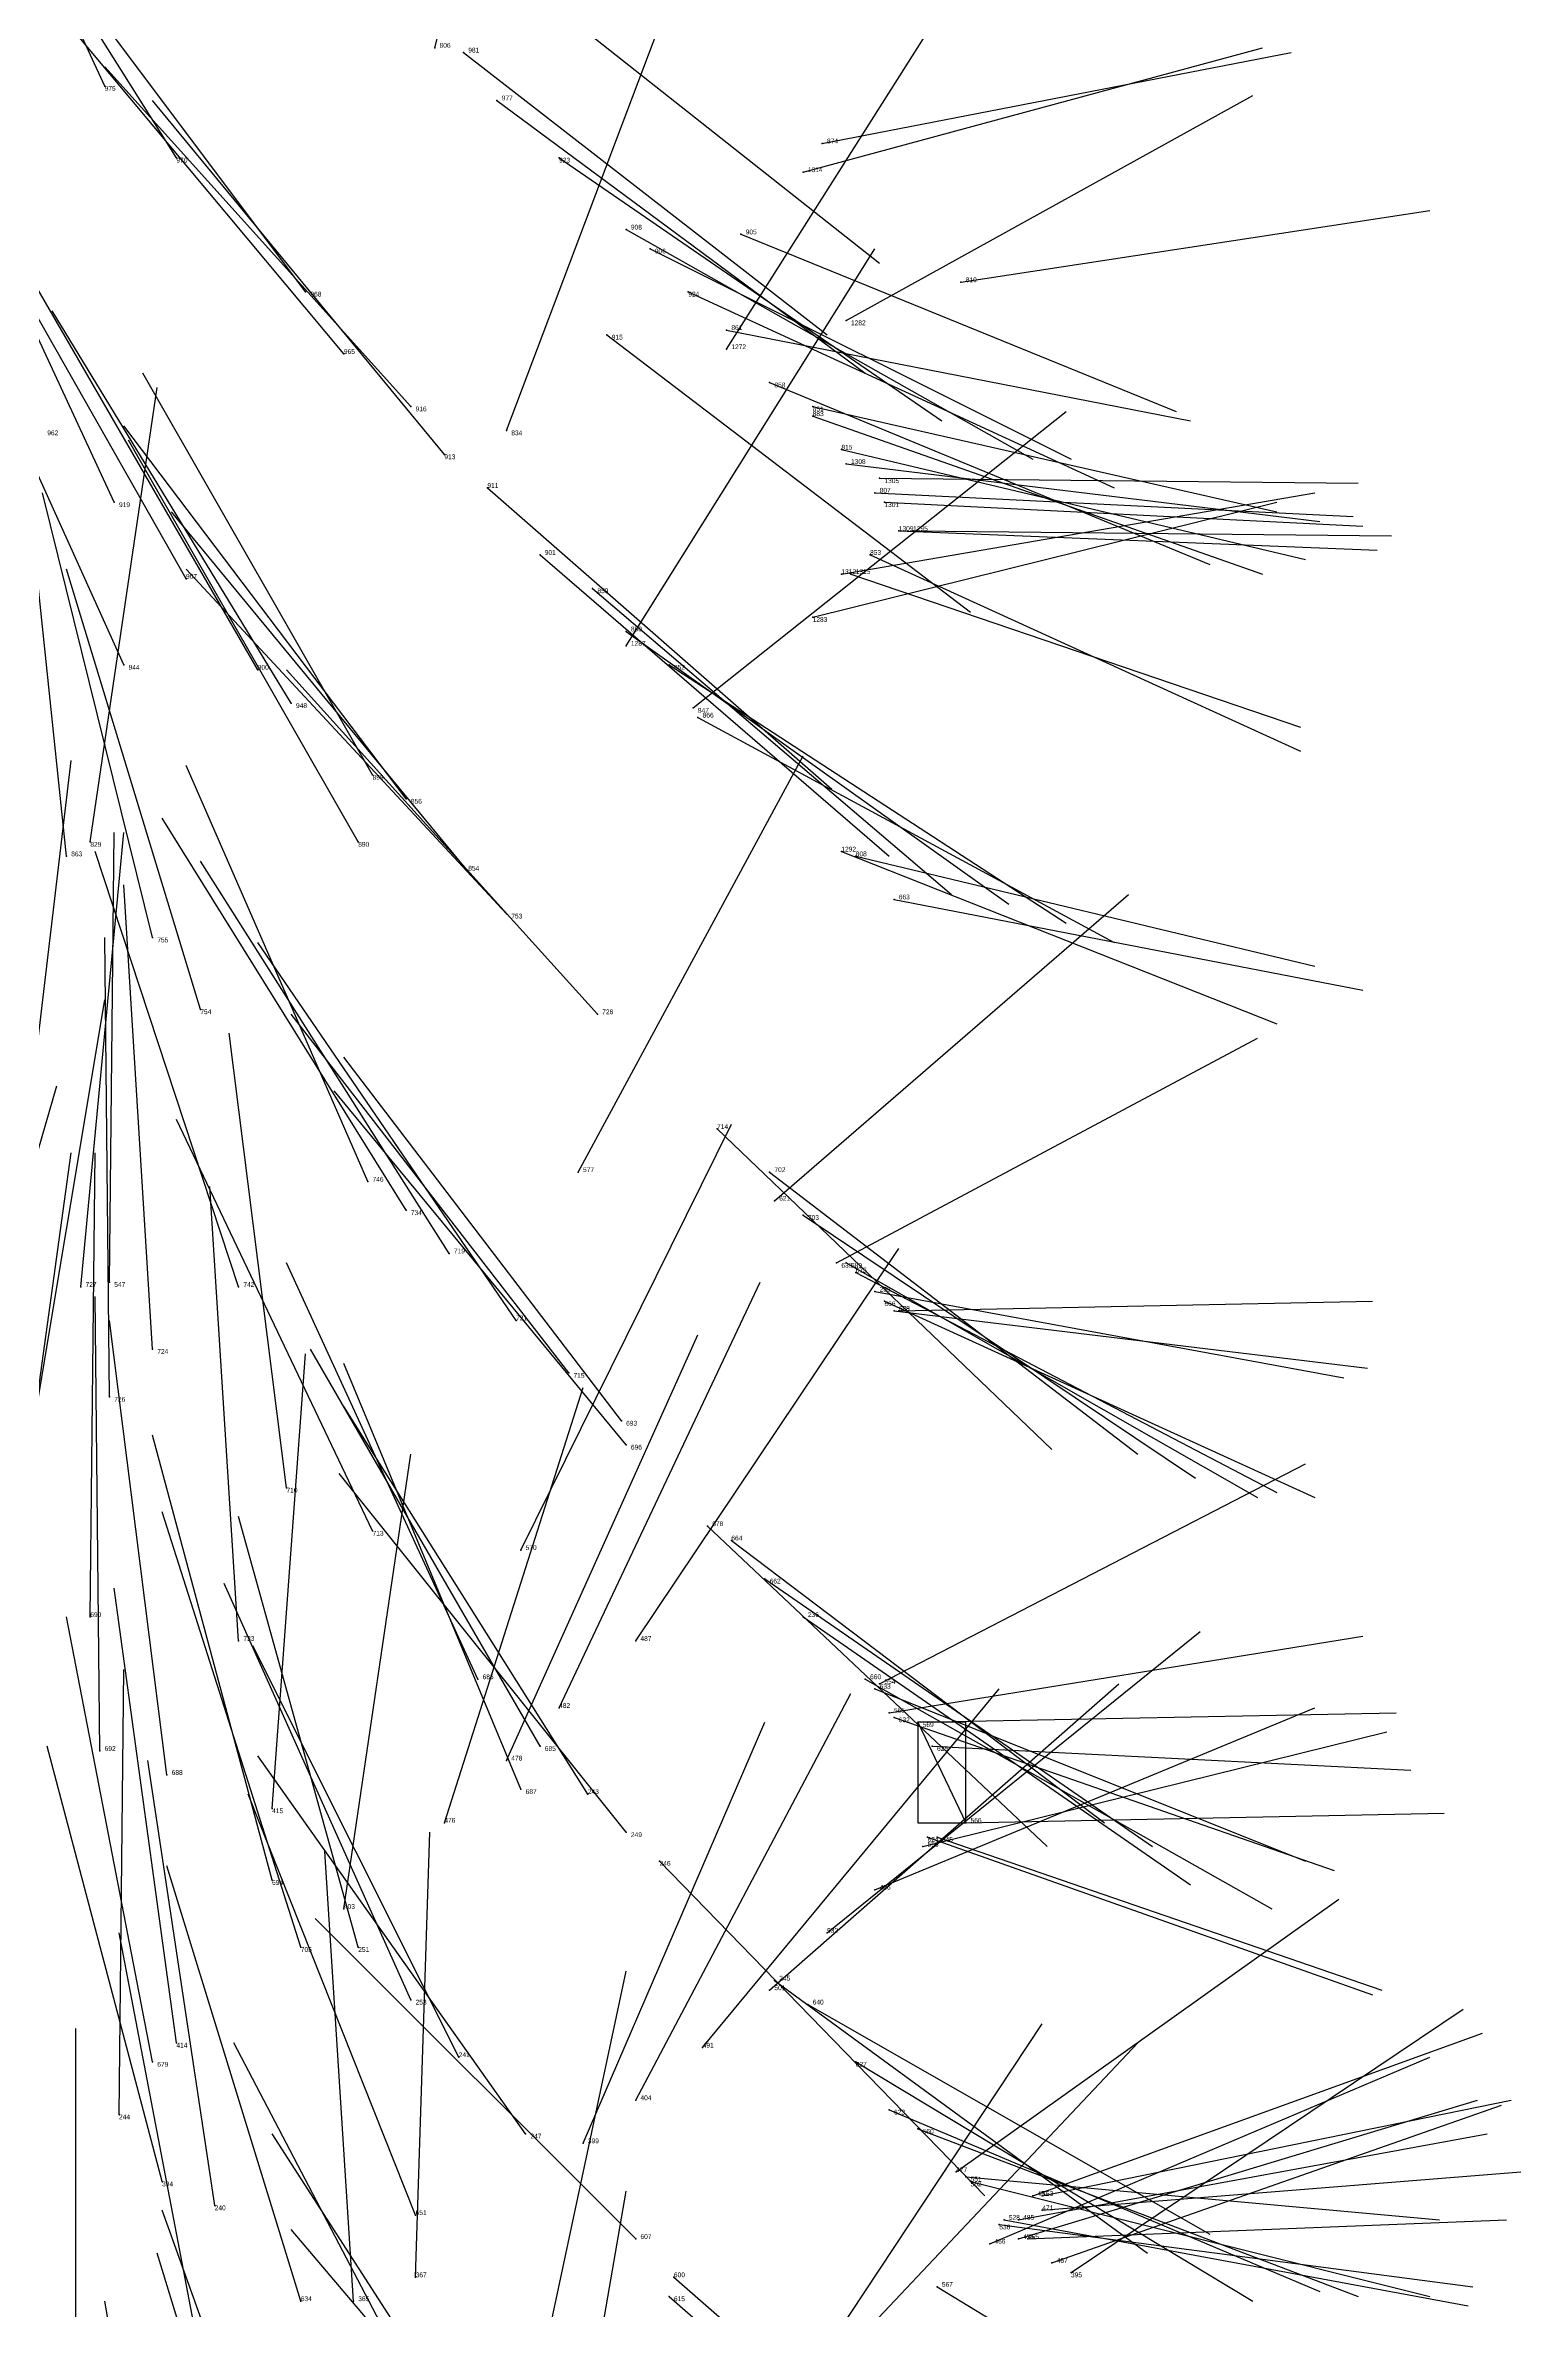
# Model space of a CAD drawing. Extents: x 59.1 to 70.8, y 600.3 to 605.1.
# Drawn here: x 68.2846 to 68.593, y 601.224 to 601.6975 of the extents above; entities that cross this region are included whole.
import ezdxf

# ---------------------------------------------------------------- set-up
doc = ezdxf.new("R2010")
doc.units = 0
for name, color, linetype in [('Clients', 3, 'CONTINUOUS'), ('Facilities', 3, 'CONTINUOUS'), ('Facilities_lines', 3, 'CONTINUOUS'), ('Min_max_boxes', 1, 'CONTINUOUS'), ('Normals', 1, 'CONTINUOUS'), ('Source_points', 5, 'CONTINUOUS'), ('Text', 3, 'CONTINUOUS')]:
    doc.layers.add(name, color=color, linetype=linetype)

msp = doc.modelspace()

# ---------------------------------------------------------------- linework, layer by layer
at = {"layer": 'Clients', "color": 5}
msp.add_point((68.477, 601.326, 444.96), dxfattribs=at)
at = {"layer": 'Facilities', "color": 3}
for p in [(68.366, 601.697, 445.684), (68.372, 601.696, 446.565), (68.297, 601.689, 446.738), (68.379, 601.686, 446.508), (68.447, 601.677, 446.068), (68.312, 601.674, 446.68), (68.392, 601.674, 446.448), (68.443, 601.671, 445.913), (68.406, 601.659, 446.391), (68.43, 601.658, 446.314), (68.411, 601.655, 446.333), (68.339, 601.646, 446.563), (68.419, 601.646, 446.274), (68.476, 601.648, 445.896), (68.452, 601.64, 445.595), (68.402, 601.637, 446.406), (68.427, 601.638, 446.214), (68.427, 601.634, 445.443), (68.347, 601.633, 446.506), (68.436, 601.627, 446.155), (68.361, 601.622, 446.445), (68.445, 601.622, 446.04), (68.445, 601.62, 446.097), (68.381, 601.617, 445.296), (68.368, 601.612, 446.387), (68.451, 601.613, 445.979), (68.452, 601.61, 445.921), (68.459, 601.607, 445.862), (68.299, 601.602, 446.477), (68.377, 601.605, 446.328), (68.458, 601.604, 445.804), (68.46, 601.602, 445.747), (68.463, 601.596, 445.827), (68.466, 601.596, 445.746), (68.388, 601.591, 446.27), (68.451, 601.587, 445.594), (68.453, 601.587, 445.985), (68.457, 601.591, 446.063), (68.314, 601.586, 446.417), (68.399, 601.584, 446.212), (68.445, 601.578, 445.518), (68.406, 601.575, 446.153), (68.301, 601.568, 446.461), (68.406, 601.572, 445.329), (68.415, 601.568, 446.095), (68.329, 601.567, 446.36), (68.336, 601.56, 446.303), (68.42, 601.559, 445.373), (68.421, 601.557, 446.039), (68.353, 601.545, 446.245), (68.36, 601.54, 446.185), (68.294, 601.531, 445.103), (68.35, 601.531, 446.277), (68.289, 601.528, 446.243), (68.372, 601.526, 446.128), (68.451, 601.529, 445.745), (68.454, 601.528, 445.628), (68.381, 601.516, 446.068), (68.462, 601.519, 445.452), (68.307, 601.511, 446.187), (68.317, 601.496, 446.129), (68.4, 601.495, 445.954), (68.425, 601.471, 445.777), (68.352, 601.46, 446.011), (68.396, 601.462, 444.914), (68.436, 601.462, 445.721), (68.36, 601.454, 445.953), (68.437, 601.456, 445.073), (68.443, 601.453, 445.602), (68.369, 601.445, 445.895), (68.45, 601.443, 445.135), (68.452, 601.443, 445.544), (68.454, 601.441, 445.486), (68.292, 601.438, 445.954), (68.298, 601.439, 444.831), (68.325, 601.438, 446.025), (68.458, 601.437, 445.31), (68.46, 601.435, 445.428), (68.383, 601.431, 445.837), (68.462, 601.433, 445.252), (68.463, 601.433, 445.193), (68.307, 601.425, 445.899), (68.394, 601.42, 445.779), (68.298, 601.415, 445.972), (68.405, 601.41, 445.723), (68.406, 601.405, 445.665), (68.335, 601.396, 445.782), (68.423, 601.388, 445.549), (68.353, 601.387, 445.829), (68.384, 601.383, 444.756), (68.428, 601.385, 445.49), (68.435, 601.377, 445.431), (68.294, 601.369, 445.621), (68.443, 601.369, 445.373), (68.325, 601.364, 445.776), (68.408, 601.364, 444.748), (68.375, 601.356, 445.608), (68.456, 601.356, 445.257), (68.459, 601.355, 444.846), (68.392, 601.35, 444.677), (68.458, 601.354, 445.198), (68.461, 601.349, 444.905), (68.462, 601.348, 445.142), (68.467, 601.347, 444.964), (68.296, 601.341, 445.726), (68.388, 601.342, 445.551), (68.47, 601.342, 445.023), (68.31, 601.336, 445.612), (68.381, 601.339, 444.603), (68.384, 601.333, 445.617), (68.398, 601.332, 445.493), (68.332, 601.329, 444.49), (68.368, 601.326, 444.532), (68.406, 601.324, 445.435), (68.469, 601.323, 445.041), (68.471, 601.323, 445.116), (68.413, 601.318, 445.377), (68.468, 601.321, 444.805), (68.332, 601.314, 445.558), (68.458, 601.312, 444.735), (68.347, 601.308, 444.462), (68.448, 601.303, 444.658), (68.338, 601.3, 445.571), (68.35, 601.3, 445.5), (68.437, 601.293, 445.206), (68.361, 601.289, 445.44), (68.436, 601.291, 444.587), (68.444, 601.288, 445.148), (68.312, 601.28, 444.399), (68.422, 601.279, 444.515), (68.307, 601.276, 445.522), (68.371, 601.277, 445.382), (68.454, 601.276, 445.088), (68.3, 601.265, 445.409), (68.408, 601.268, 444.441), (68.461, 601.266, 445.032), (68.385, 601.261, 445.327), (68.467, 601.262, 444.972), (68.397, 601.259, 444.37), (68.309, 601.251, 444.266), (68.475, 601.253, 444.504), (68.477, 601.252, 444.797), (68.478, 601.251, 444.915), (68.32, 601.246, 445.351), (68.491, 601.248, 444.59), (68.493, 601.248, 444.668), (68.362, 601.244, 445.376), (68.484, 601.242, 444.823), (68.485, 601.243, 444.902), (68.488, 601.243, 444.682), (68.493, 601.245, 444.744), (68.408, 601.239, 445.212), (68.482, 601.238, 444.517), (68.488, 601.239, 444.625), (68.49, 601.239, 444.74), (68.495, 601.234, 444.568), (68.499, 601.232, 444.448), (68.362, 601.231, 444.228), (68.415, 601.227, 445.082), (68.416, 601.231, 445.153), (68.471, 601.229, 444.988), (68.338, 601.226, 445.296), (68.349, 601.226, 444.188)]:
    msp.add_point(p, dxfattribs=at)
at = {"layer": 'Facilities_lines', "color": 3}
msp.add_line((68.467, 601.347, 444.964), (68.477, 601.326, 444.96), dxfattribs=at)
at = {"layer": 'Min_max_boxes', "color": 1}
for p, q in [((68.477, 601.347, 444.96), (68.467, 601.347, 444.96)), ((68.467, 601.347, 444.96), (68.467, 601.326, 444.96)), ((68.477, 601.347, 444.964), (68.467, 601.347, 444.964)), ((68.467, 601.347, 444.964), (68.467, 601.326, 444.964)), ((68.467, 601.347, 444.96), (68.467, 601.347, 444.964)), ((68.477, 601.326, 444.96), (68.477, 601.347, 444.96)), ((68.477, 601.326, 444.964), (68.477, 601.347, 444.964)), ((68.477, 601.347, 444.96), (68.477, 601.347, 444.964)), ((68.467, 601.326, 444.96), (68.477, 601.326, 444.96)), ((68.467, 601.326, 444.964), (68.477, 601.326, 444.964)), ((68.467, 601.326, 444.96), (68.467, 601.326, 444.964)), ((68.477, 601.326, 444.96), (68.477, 601.326, 444.964))]:
    msp.add_line(p, q, dxfattribs=at)
at = {"layer": 'Normals', "color": 1}
for p, q in [((68.366, 601.697, 445.684), (68.388, 601.783, 445.639)), ((68.297, 601.689, 446.738), (68.257, 601.776, 446.71)), ((68.312, 601.674, 446.68), (68.261, 601.755, 446.651)), ((68.339, 601.646, 446.563), (68.282, 601.722, 446.533)), ((68.427, 601.634, 445.443), (68.479, 601.716, 445.417)), ((68.383, 601.712, 446.627), (68.459, 601.652, 446.651)), ((68.347, 601.633, 446.506), (68.286, 601.706, 446.475)), ((68.381, 601.617, 445.296), (68.415, 601.707, 445.269)), ((68.372, 601.696, 446.565), (68.448, 601.637, 446.592)), ((68.443, 601.671, 445.913), (68.539, 601.697, 445.904)), ((68.447, 601.677, 446.068), (68.545, 601.696, 446.069)), ((68.361, 601.622, 446.445), (68.297, 601.693, 446.415)), ((68.299, 601.602, 446.477), (68.26, 601.686, 446.44)), ((68.368, 601.612, 446.387), (68.307, 601.686, 446.36)), ((68.379, 601.686, 446.508), (68.456, 601.629, 446.536)), ((68.452, 601.64, 445.595), (68.537, 601.687, 445.572)), ((68.392, 601.674, 446.448), (68.472, 601.619, 446.473)), ((68.314, 601.586, 446.417), (68.268, 601.667, 446.382)), ((68.476, 601.648, 445.896), (68.574, 601.663, 445.887)), ((68.406, 601.659, 446.391), (68.491, 601.611, 446.414)), ((68.43, 601.658, 446.314), (68.521, 601.621, 446.334)), ((68.406, 601.572, 445.329), (68.458, 601.655, 445.309)), ((68.411, 601.655, 446.333), (68.499, 601.611, 446.351)), ((68.301, 601.568, 446.461), (68.263, 601.652, 446.423)), ((68.329, 601.567, 446.36), (68.281, 601.65, 446.332)), ((68.419, 601.646, 446.274), (68.508, 601.605, 446.294)), ((68.336, 601.56, 446.303), (68.286, 601.642, 446.274)), ((68.402, 601.637, 446.406), (68.478, 601.579, 446.435)), ((68.427, 601.638, 446.214), (68.524, 601.619, 446.228)), ((68.294, 601.531, 445.103), (68.308, 601.626, 445.075)), ((68.353, 601.545, 446.245), (68.305, 601.629, 446.221)), ((68.436, 601.627, 446.155), (68.528, 601.589, 446.167)), ((68.289, 601.528, 446.243), (68.279, 601.624, 446.217)), ((68.42, 601.559, 445.373), (68.498, 601.621, 445.364)), ((68.445, 601.622, 446.04), (68.542, 601.6, 446.049)), ((68.445, 601.62, 446.097), (68.539, 601.587, 446.106)), ((68.36, 601.54, 446.185), (68.301, 601.618, 446.164)), ((68.35, 601.531, 446.277), (68.302, 601.615, 446.252)), ((68.451, 601.613, 445.979), (68.548, 601.59, 445.989)), ((68.452, 601.61, 445.921), (68.551, 601.598, 445.925)), ((68.459, 601.607, 445.862), (68.559, 601.606, 445.861)), ((68.307, 601.511, 446.187), (68.284, 601.604, 446.158)), ((68.377, 601.605, 446.328), (68.449, 601.542, 446.358)), ((68.445, 601.578, 445.518), (68.542, 601.602, 445.512)), ((68.451, 601.587, 445.594), (68.55, 601.604, 445.591)), ((68.458, 601.604, 445.804), (68.558, 601.599, 445.806)), ((68.46, 601.602, 445.747), (68.56, 601.597, 445.751)), ((68.372, 601.526, 446.128), (68.311, 601.6, 446.101)), ((68.463, 601.596, 445.827), (68.563, 601.592, 445.826)), ((68.466, 601.596, 445.746), (68.566, 601.595, 445.748)), ((68.317, 601.496, 446.129), (68.289, 601.588, 446.1)), ((68.381, 601.516, 446.068), (68.314, 601.588, 446.051)), ((68.388, 601.591, 446.27), (68.461, 601.528, 446.295)), ((68.453, 601.587, 445.985), (68.547, 601.555, 445.999)), ((68.457, 601.591, 446.063), (68.547, 601.55, 446.075)), ((68.399, 601.584, 446.212), (68.474, 601.52, 446.229)), ((68.406, 601.575, 446.153), (68.486, 601.518, 446.17)), ((68.415, 601.568, 446.095), (68.498, 601.514, 446.108)), ((68.4, 601.495, 445.954), (68.335, 601.567, 445.929)), ((68.421, 601.557, 446.039), (68.508, 601.51, 446.054)), ((68.396, 601.462, 444.914), (68.443, 601.549, 444.9)), ((68.279, 601.455, 446.013), (68.29, 601.548, 445.978)), ((68.352, 601.46, 446.011), (68.314, 601.547, 445.98)), ((68.36, 601.454, 445.953), (68.309, 601.536, 445.927)), ((68.292, 601.438, 445.954), (68.301, 601.533, 445.925)), ((68.298, 601.439, 444.831), (68.299, 601.533, 444.797)), ((68.325, 601.438, 446.025), (68.295, 601.529, 445.996)), ((68.369, 601.445, 445.895), (68.317, 601.527, 445.87)), ((68.451, 601.529, 445.745), (68.542, 601.493, 445.764)), ((68.454, 601.528, 445.628), (68.55, 601.505, 445.647)), ((68.307, 601.425, 445.899), (68.301, 601.522, 445.874)), ((68.437, 601.456, 445.073), (68.511, 601.52, 445.051)), ((68.462, 601.519, 445.452), (68.56, 601.5, 445.455)), ((68.298, 601.415, 445.972), (68.297, 601.511, 445.943)), ((68.383, 601.431, 445.837), (68.329, 601.51, 445.807)), ((68.281, 601.402, 445.914), (68.297, 601.498, 445.89)), ((68.394, 601.42, 445.779), (68.336, 601.495, 445.749)), ((68.335, 601.396, 445.782), (68.323, 601.491, 445.755)), ((68.45, 601.443, 445.135), (68.538, 601.49, 445.127)), ((68.405, 601.41, 445.723), (68.347, 601.486, 445.693)), ((68.26, 601.387, 445.858), (68.287, 601.48, 445.834)), ((68.406, 601.405, 445.665), (68.345, 601.479, 445.638)), ((68.353, 601.387, 445.829), (68.312, 601.473, 445.799)), ((68.384, 601.383, 444.756), (68.428, 601.472, 444.744)), ((68.425, 601.471, 445.777), (68.495, 601.404, 445.801)), ((68.277, 601.372, 445.727), (68.29, 601.466, 445.695)), ((68.294, 601.369, 445.621), (68.295, 601.466, 445.595)), ((68.325, 601.364, 445.776), (68.319, 601.459, 445.745)), ((68.436, 601.462, 445.721), (68.513, 601.403, 445.744)), ((68.443, 601.453, 445.602), (68.525, 601.398, 445.619)), ((68.408, 601.364, 444.748), (68.463, 601.446, 444.734)), ((68.375, 601.356, 445.608), (68.335, 601.443, 445.58)), ((68.452, 601.443, 445.544), (68.538, 601.394, 445.558)), ((68.454, 601.441, 445.486), (68.542, 601.395, 445.499)), ((68.296, 601.341, 445.726), (68.295, 601.436, 445.694)), ((68.392, 601.35, 444.677), (68.434, 601.439, 444.658)), ((68.458, 601.437, 445.31), (68.556, 601.419, 445.315)), ((68.46, 601.435, 445.428), (68.55, 601.394, 445.445)), ((68.463, 601.433, 445.193), (68.562, 601.435, 445.203)), ((68.31, 601.336, 445.612), (68.298, 601.431, 445.582)), ((68.462, 601.433, 445.252), (68.561, 601.421, 445.264)), ((68.381, 601.339, 444.603), (68.421, 601.428, 444.582)), ((68.332, 601.329, 444.49), (68.339, 601.424, 444.458)), ((68.388, 601.342, 445.551), (68.34, 601.425, 445.523)), ((68.384, 601.333, 445.617), (68.347, 601.422, 445.591)), ((68.368, 601.326, 444.532), (68.397, 601.417, 444.502)), ((68.398, 601.332, 445.493), (68.347, 601.413, 445.465)), ((68.332, 601.314, 445.558), (68.307, 601.407, 445.53)), ((68.347, 601.308, 444.462), (68.361, 601.403, 444.435)), ((68.406, 601.324, 445.435), (68.346, 601.399, 445.409)), ((68.459, 601.355, 444.846), (68.548, 601.401, 444.842)), ((68.338, 601.3, 445.571), (68.309, 601.391, 445.542)), ((68.35, 601.3, 445.5), (68.325, 601.39, 445.464)), ((68.423, 601.388, 445.549), (68.494, 601.321, 445.57)), ((68.428, 601.385, 445.49), (68.506, 601.326, 445.51)), ((68.312, 601.28, 444.399), (68.299, 601.375, 444.369)), ((68.361, 601.289, 445.44), (68.322, 601.376, 445.411)), ((68.435, 601.377, 445.431), (68.516, 601.321, 445.45)), ((68.307, 601.276, 445.522), (68.289, 601.369, 445.489)), ((68.443, 601.369, 445.373), (68.524, 601.313, 445.391)), ((68.448, 601.303, 444.658), (68.526, 601.366, 444.651)), ((68.461, 601.349, 444.905), (68.56, 601.365, 444.908)), ((68.371, 601.277, 445.382), (68.328, 601.363, 445.354)), ((68.3, 601.265, 445.409), (68.301, 601.358, 445.372)), ((68.436, 601.291, 444.587), (68.509, 601.355, 444.566)), ((68.456, 601.356, 445.257), (68.541, 601.308, 445.281)), ((68.408, 601.268, 444.441), (68.453, 601.353, 444.415)), ((68.422, 601.279, 444.515), (68.484, 601.354, 444.492)), ((68.458, 601.354, 445.198), (68.548, 601.318, 445.221)), ((68.458, 601.312, 444.735), (68.55, 601.35, 444.732)), ((68.397, 601.259, 444.37), (68.435, 601.347, 444.342)), ((68.462, 601.348, 445.142), (68.554, 601.316, 445.164)), ((68.467, 601.347, 444.964), (68.567, 601.349, 444.967)), ((68.309, 601.251, 444.266), (68.285, 601.342, 444.233)), ((68.468, 601.321, 444.805), (68.565, 601.345, 444.807)), ((68.47, 601.342, 445.023), (68.57, 601.337, 445.031)), ((68.32, 601.246, 445.351), (68.306, 601.339, 445.318)), ((68.385, 601.261, 445.327), (68.329, 601.34, 445.302)), ((68.362, 601.244, 445.376), (68.327, 601.332, 445.345)), ((68.477, 601.326, 444.96), (68.577, 601.328, 444.963)), ((68.362, 601.231, 444.228), (68.365, 601.324, 444.191)), ((68.469, 601.323, 445.041), (68.562, 601.29, 445.059)), ((68.471, 601.323, 445.116), (68.564, 601.291, 445.136)), ((68.338, 601.226, 445.296), (68.31, 601.317, 445.266)), ((68.349, 601.226, 444.188), (68.343, 601.32, 444.154)), ((68.413, 601.318, 445.377), (68.481, 601.248, 445.398)), ((68.475, 601.253, 444.504), (68.555, 601.31, 444.487)), ((68.318, 601.209, 445.328), (68.3, 601.303, 445.298)), ((68.408, 601.239, 445.212), (68.341, 601.306, 445.181)), ((68.386, 601.201, 444.11), (68.406, 601.295, 444.082)), ((68.437, 601.293, 445.206), (68.515, 601.236, 445.232)), ((68.44, 601.204, 444.222), (68.493, 601.284, 444.192)), ((68.444, 601.288, 445.148), (68.528, 601.24, 445.172)), ((68.499, 601.232, 444.448), (68.581, 601.287, 444.433)), ((68.291, 601.188, 445.275), (68.291, 601.283, 445.242)), ((68.368, 601.196, 445.182), (68.324, 601.28, 445.149)), ((68.446, 601.209, 444.297), (68.513, 601.28, 444.276)), ((68.491, 601.248, 444.59), (68.585, 601.282, 444.585)), ((68.454, 601.276, 445.088), (68.537, 601.226, 445.113)), ((68.482, 601.238, 444.517), (68.574, 601.277, 444.51)), ((68.461, 601.266, 445.032), (68.551, 601.228, 445.052)), ((68.488, 601.239, 444.625), (68.584, 601.268, 444.622)), ((68.493, 601.248, 444.668), (68.591, 601.268, 444.672)), ((68.495, 601.234, 444.568), (68.589, 601.267, 444.565)), ((68.383, 601.182, 445.125), (68.332, 601.261, 445.091)), ((68.467, 601.262, 444.972), (68.559, 601.227, 444.99)), ((68.488, 601.243, 444.682), (68.586, 601.261, 444.687)), ((68.477, 601.252, 444.797), (68.576, 601.243, 444.804)), ((68.478, 601.251, 444.915), (68.574, 601.227, 444.927)), ((68.493, 601.245, 444.744), (68.593, 601.253, 444.749)), ((68.39, 601.156, 444.01), (68.406, 601.249, 443.977)), ((68.341, 601.156, 445.168), (68.309, 601.245, 445.135)), ((68.397, 601.169, 445.066), (68.336, 601.241, 445.033)), ((68.484, 601.242, 444.823), (68.583, 601.229, 444.833)), ((68.485, 601.243, 444.902), (68.582, 601.225, 444.916)), ((68.49, 601.239, 444.74), (68.59, 601.243, 444.744)), ((68.335, 601.148, 445.086), (68.308, 601.236, 445.047)), ((68.415, 601.227, 445.082), (68.487, 601.164, 445.111)), ((68.416, 601.231, 445.153), (68.488, 601.168, 445.183)), ((68.471, 601.229, 444.988), (68.555, 601.178, 445.009)), ((68.313, 601.135, 445.113), (68.297, 601.226, 445.075))]:
    msp.add_line(p, q, dxfattribs=at)
at = {"layer": 'Source_points', "color": 5}
for p in [(68.366, 601.697, 445.684), (68.372, 601.696, 446.565), (68.297, 601.689, 446.738), (68.379, 601.686, 446.508), (68.447, 601.677, 446.068), (68.312, 601.674, 446.68), (68.392, 601.674, 446.448), (68.443, 601.671, 445.913), (68.406, 601.659, 446.391), (68.43, 601.658, 446.314), (68.411, 601.655, 446.333), (68.339, 601.646, 446.563), (68.419, 601.646, 446.274), (68.476, 601.648, 445.896), (68.452, 601.64, 445.595), (68.402, 601.637, 446.406), (68.427, 601.638, 446.214), (68.427, 601.634, 445.443), (68.347, 601.633, 446.506), (68.436, 601.627, 446.155), (68.361, 601.622, 446.445), (68.445, 601.622, 446.04), (68.445, 601.62, 446.097), (68.381, 601.617, 445.296), (68.368, 601.612, 446.387), (68.451, 601.613, 445.979), (68.452, 601.61, 445.921), (68.459, 601.607, 445.862), (68.299, 601.602, 446.477), (68.377, 601.605, 446.328), (68.458, 601.604, 445.804), (68.46, 601.602, 445.747), (68.463, 601.596, 445.827), (68.466, 601.596, 445.746), (68.388, 601.591, 446.27), (68.451, 601.587, 445.594), (68.453, 601.587, 445.985), (68.457, 601.591, 446.063), (68.314, 601.586, 446.417), (68.399, 601.584, 446.212), (68.445, 601.578, 445.518), (68.406, 601.575, 446.153), (68.301, 601.568, 446.461), (68.406, 601.572, 445.329), (68.415, 601.568, 446.095), (68.329, 601.567, 446.36), (68.336, 601.56, 446.303), (68.42, 601.559, 445.373), (68.421, 601.557, 446.039), (68.353, 601.545, 446.245), (68.36, 601.54, 446.185), (68.294, 601.531, 445.103), (68.35, 601.531, 446.277), (68.289, 601.528, 446.243), (68.372, 601.526, 446.128), (68.451, 601.529, 445.745), (68.454, 601.528, 445.628), (68.381, 601.516, 446.068), (68.462, 601.519, 445.452), (68.307, 601.511, 446.187), (68.317, 601.496, 446.129), (68.4, 601.495, 445.954), (68.425, 601.471, 445.777), (68.352, 601.46, 446.011), (68.396, 601.462, 444.914), (68.436, 601.462, 445.721), (68.36, 601.454, 445.953), (68.437, 601.456, 445.073), (68.443, 601.453, 445.602), (68.369, 601.445, 445.895), (68.45, 601.443, 445.135), (68.452, 601.443, 445.544), (68.454, 601.441, 445.486), (68.292, 601.438, 445.954), (68.298, 601.439, 444.831), (68.325, 601.438, 446.025), (68.458, 601.437, 445.31), (68.46, 601.435, 445.428), (68.383, 601.431, 445.837), (68.462, 601.433, 445.252), (68.463, 601.433, 445.193), (68.307, 601.425, 445.899), (68.394, 601.42, 445.779), (68.298, 601.415, 445.972), (68.405, 601.41, 445.723), (68.406, 601.405, 445.665), (68.335, 601.396, 445.782), (68.423, 601.388, 445.549), (68.353, 601.387, 445.829), (68.384, 601.383, 444.756), (68.428, 601.385, 445.49), (68.435, 601.377, 445.431), (68.294, 601.369, 445.621), (68.443, 601.369, 445.373), (68.325, 601.364, 445.776), (68.408, 601.364, 444.748), (68.375, 601.356, 445.608), (68.456, 601.356, 445.257), (68.459, 601.355, 444.846), (68.392, 601.35, 444.677), (68.458, 601.354, 445.198), (68.461, 601.349, 444.905), (68.462, 601.348, 445.142), (68.467, 601.347, 444.964), (68.296, 601.341, 445.726), (68.388, 601.342, 445.551), (68.47, 601.342, 445.023), (68.31, 601.336, 445.612), (68.381, 601.339, 444.603), (68.384, 601.333, 445.617), (68.398, 601.332, 445.493), (68.332, 601.329, 444.49), (68.368, 601.326, 444.532), (68.406, 601.324, 445.435), (68.469, 601.323, 445.041), (68.471, 601.323, 445.116), (68.477, 601.326, 444.96), (68.413, 601.318, 445.377), (68.468, 601.321, 444.805), (68.332, 601.314, 445.558), (68.458, 601.312, 444.735), (68.347, 601.308, 444.462), (68.448, 601.303, 444.658), (68.338, 601.3, 445.571), (68.35, 601.3, 445.5), (68.437, 601.293, 445.206), (68.361, 601.289, 445.44), (68.436, 601.291, 444.587), (68.444, 601.288, 445.148), (68.312, 601.28, 444.399), (68.422, 601.279, 444.515), (68.307, 601.276, 445.522), (68.371, 601.277, 445.382), (68.454, 601.276, 445.088), (68.3, 601.265, 445.409), (68.408, 601.268, 444.441), (68.461, 601.266, 445.032), (68.385, 601.261, 445.327), (68.467, 601.262, 444.972), (68.397, 601.259, 444.37), (68.309, 601.251, 444.266), (68.475, 601.253, 444.504), (68.477, 601.252, 444.797), (68.478, 601.251, 444.915), (68.32, 601.246, 445.351), (68.491, 601.248, 444.59), (68.493, 601.248, 444.668), (68.362, 601.244, 445.376), (68.484, 601.242, 444.823), (68.485, 601.243, 444.902), (68.488, 601.243, 444.682), (68.493, 601.245, 444.744), (68.408, 601.239, 445.212), (68.482, 601.238, 444.517), (68.488, 601.239, 444.625), (68.49, 601.239, 444.74), (68.495, 601.234, 444.568), (68.499, 601.232, 444.448), (68.362, 601.231, 444.228), (68.415, 601.227, 445.082), (68.416, 601.231, 445.153), (68.471, 601.229, 444.988), (68.338, 601.226, 445.296), (68.349, 601.226, 444.188)]:
    msp.add_point(p, dxfattribs=at)

# ---------------------------------------------------------------- texts
at = {"layer": 'Text', "color": 3}
for s, p in [('806', (68.367, 601.697, 445.684)), ('981', (68.373, 601.696, 446.565)), ('975', (68.297, 601.688, 446.738)), ('977', (68.38, 601.686, 446.508)), ('874', (68.448, 601.677, 446.068)), ('970', (68.312, 601.673, 446.68)), ('923', (68.392, 601.673, 446.448)), ('1314', (68.444, 601.671, 445.913)), ('908', (68.407, 601.659, 446.391)), ('905', (68.431, 601.658, 446.314)), ('906', (68.412, 601.654, 446.333)), ('810', (68.477, 601.648, 445.896)), ('968', (68.34, 601.645, 446.563)), ('924', (68.419, 601.645, 446.274)), ('861', (68.428, 601.638, 446.214)), ('1282', (68.453, 601.639, 445.595)), ('965', (68.347, 601.633, 446.506)), ('915', (68.403, 601.636, 446.406)), ('1272', (68.428, 601.634, 445.443)), ('858', (68.437, 601.626, 446.155)), ('916', (68.362, 601.621, 446.445)), ('851', (68.445, 601.621, 446.04)), ('883', (68.445, 601.62, 446.097)), ('962', (68.285, 601.616, 446.535)), ('834', (68.382, 601.616, 445.296)), ('913', (68.368, 601.611, 446.387)), ('815', (68.451, 601.613, 445.979)), ('1308', (68.453, 601.61, 445.921)), ('911', (68.377, 601.605, 446.328)), ('1305', (68.46, 601.606, 445.862)), ('919', (68.3, 601.601, 446.477)), ('807', (68.459, 601.604, 445.804)), ('1301', (68.46, 601.601, 445.747)), ('1309', (68.463, 601.596, 445.827)), ('1295', (68.466, 601.596, 445.746)), ('901', (68.389, 601.591, 446.27)), ('853', (68.457, 601.591, 446.063)), ('907', (68.314, 601.586, 446.417)), ('1312', (68.451, 601.587, 445.594)), ('1315', (68.454, 601.587, 445.985)), ('859', (68.4, 601.583, 446.212)), ('1283', (68.445, 601.577, 445.518)), ('860', (68.407, 601.575, 446.153)), ('1287', (68.407, 601.572, 445.329)), ('944', (68.302, 601.567, 446.461)), ('900', (68.329, 601.567, 446.36)), ('852', (68.416, 601.567, 446.095)), ('948', (68.337, 601.559, 446.303)), ('847', (68.421, 601.558, 445.373)), ('866', (68.422, 601.557, 446.039)), ('898', (68.353, 601.544, 446.245)), ('856', (68.361, 601.539, 446.185)), ('829', (68.294, 601.53, 445.103)), ('890', (68.35, 601.53, 446.277)), ('1292', (68.451, 601.529, 445.745)), ('863', (68.29, 601.528, 446.243)), ('854', (68.373, 601.525, 446.128)), ('808', (68.454, 601.528, 445.628)), ('753', (68.382, 601.515, 446.068)), ('663', (68.463, 601.519, 445.452)), ('755', (68.308, 601.51, 446.187)), ('754', (68.317, 601.495, 446.129)), ('728', (68.401, 601.495, 445.954)), ('714', (68.425, 601.471, 445.777)), ('746', (68.353, 601.46, 446.011)), ('577', (68.397, 601.462, 444.914)), ('702', (68.437, 601.462, 445.721)), ('734', (68.361, 601.453, 445.953)), ('621', (68.438, 601.456, 445.073)), ('703', (68.444, 601.452, 445.602)), ('719', (68.37, 601.445, 445.895)), ('639', (68.451, 601.442, 445.135)), ('689', (68.453, 601.442, 445.544)), ('675', (68.454, 601.441, 445.486)), ('727', (68.293, 601.438, 445.954)), ('547', (68.299, 601.438, 444.831)), ('742', (68.326, 601.438, 446.025)), ('235', (68.459, 601.437, 445.31)), ('666', (68.46, 601.434, 445.428)), ('721', (68.383, 601.431, 445.837)), ('629', (68.463, 601.433, 445.193)), ('658', (68.463, 601.433, 445.252)), ('724', (68.308, 601.424, 445.899)), ('715', (68.395, 601.419, 445.779)), ('726', (68.299, 601.414, 445.972)), ('693', (68.406, 601.409, 445.723)), ('696', (68.407, 601.404, 445.665)), ('710', (68.335, 601.395, 445.782)), ('678', (68.424, 601.388, 445.549)), ('713', (68.353, 601.386, 445.829)), ('570', (68.385, 601.383, 444.756)), ('664', (68.428, 601.385, 445.49)), ('662', (68.436, 601.376, 445.431)), ('690', (68.294, 601.369, 445.621)), ('236', (68.444, 601.369, 445.373)), ('733', (68.326, 601.364, 445.776)), ('487', (68.409, 601.364, 444.748)), ('686', (68.376, 601.356, 445.608)), ('660', (68.457, 601.356, 445.257)), ('633', (68.459, 601.354, 445.198)), ('554', (68.46, 601.355, 444.846)), ('482', (68.392, 601.35, 444.677)), ('565', (68.462, 601.349, 444.905)), ('632', (68.463, 601.347, 445.142)), ('569', (68.468, 601.346, 444.964)), ('692', (68.297, 601.341, 445.726)), ('685', (68.389, 601.341, 445.551)), ('625', (68.471, 601.341, 445.023)), ('688', (68.311, 601.336, 445.612)), ('478', (68.382, 601.339, 444.603)), ('687', (68.385, 601.332, 445.617)), ('243', (68.398, 601.332, 445.493)), ('415', (68.332, 601.328, 444.49)), ('476', (68.368, 601.326, 444.532)), ('566', (68.478, 601.326, 444.96)), ('249', (68.407, 601.323, 445.435)), ('553', (68.469, 601.321, 444.805)), ('624', (68.469, 601.322, 445.041)), ('645', (68.472, 601.322, 445.116)), ('246', (68.413, 601.317, 445.377)), ('694', (68.332, 601.313, 445.558)), ('486', (68.459, 601.312, 444.735)), ('403', (68.347, 601.308, 444.462)), ('532', (68.448, 601.303, 444.658)), ('705', (68.338, 601.299, 445.571)), ('251', (68.35, 601.299, 445.5)), ('245', (68.438, 601.293, 445.206)), ('253', (68.362, 601.288, 445.44)), ('501', (68.437, 601.291, 444.587)), ('640', (68.445, 601.288, 445.148)), ('414', (68.312, 601.279, 444.399)), ('491', (68.422, 601.279, 444.515)), ('679', (68.308, 601.275, 445.522)), ('241', (68.371, 601.277, 445.382)), ('627', (68.454, 601.275, 445.088)), ('244', (68.3, 601.264, 445.409)), ('404', (68.409, 601.268, 444.441)), ('623', (68.462, 601.265, 445.032)), ('247', (68.386, 601.26, 445.327)), ('399', (68.398, 601.259, 444.37)), ('560', (68.468, 601.261, 444.972)), ('394', (68.309, 601.25, 444.266)), ('477', (68.475, 601.253, 444.504)), ('551', (68.478, 601.251, 444.797)), ('562', (68.478, 601.25, 444.915)), ('240', (68.32, 601.245, 445.351)), ('451', (68.492, 601.248, 444.59)), ('463', (68.493, 601.248, 444.668)), ('471', (68.493, 601.245, 444.744)), ('651', (68.362, 601.244, 445.376)), ('536', (68.484, 601.241, 444.823)), ('528', (68.486, 601.243, 444.902)), ('485', (68.489, 601.243, 444.682)), ('607', (68.409, 601.239, 445.212)), ('466', (68.483, 601.238, 444.517)), ('455', (68.489, 601.239, 444.625)), ('465', (68.49, 601.239, 444.74)), ('367', (68.362, 601.231, 444.228)), ('600', (68.416, 601.231, 445.153)), ('467', (68.496, 601.234, 444.568)), ('395', (68.499, 601.231, 444.448)), ('634', (68.338, 601.226, 445.296)), ('365', (68.35, 601.226, 444.188)), ('615', (68.416, 601.226, 445.082)), ('567', (68.472, 601.229, 444.988))]:
    msp.add_text(s, height=0.001, dxfattribs=at).set_placement(p)

doc.saveas('drawing.dxf')
